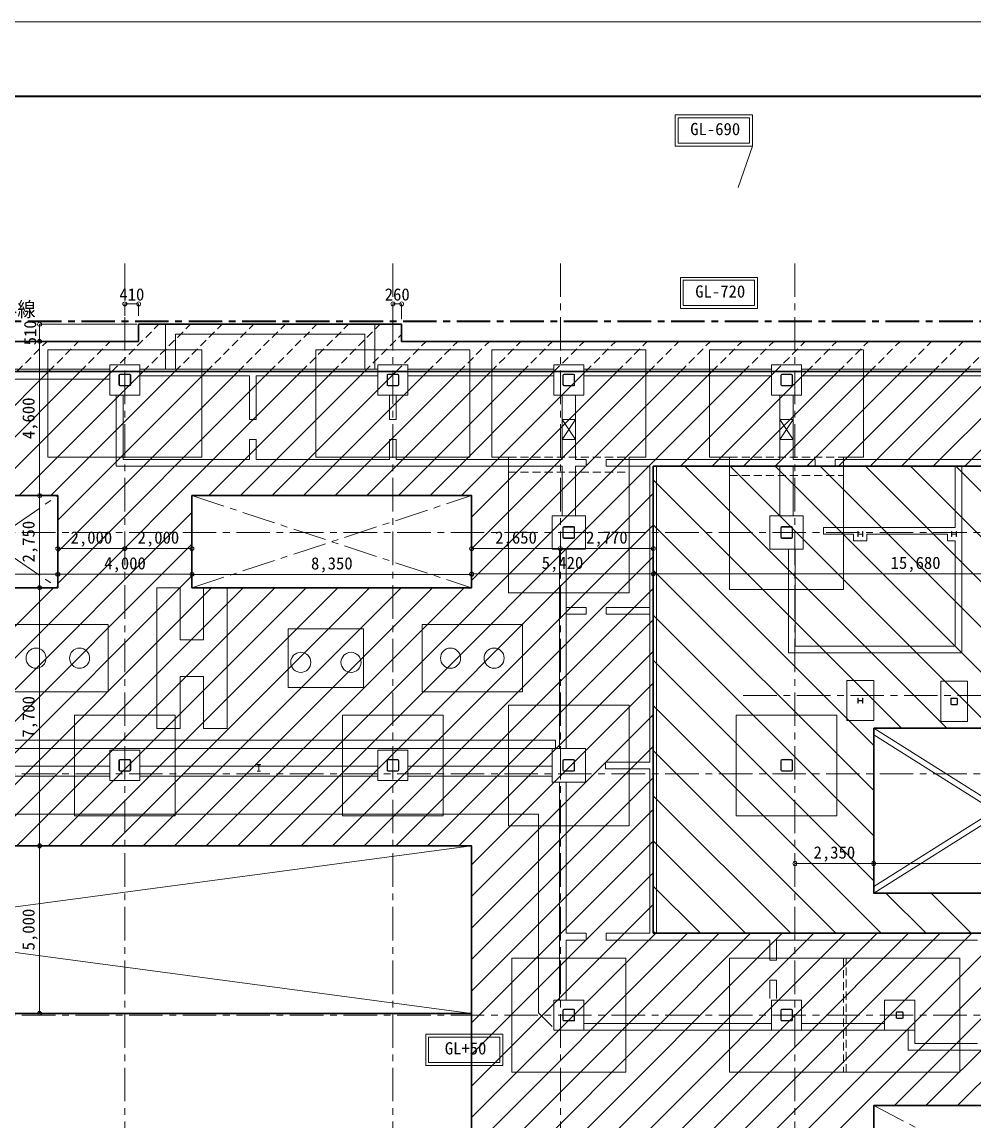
# Model space of a CAD drawing. Units: millimetres at full size, sheet at 1:200. Extents: x -104640 to 71710, y -46154 to 74864.
# Drawn here: x -70668 to -42254, y 42044 to 74864 of the extents above; entities that cross this region are included whole.
import ezdxf
from ezdxf.enums import TextEntityAlignment as Align

# ---------------------------------------------------------------- set-up
doc = ezdxf.new("R2010")
doc.units = ezdxf.units.MM
doc.header["$LTSCALE"] = 200
doc.linetypes.add('CHAIN1', pattern=[8, 5, -1, 1, -1])
doc.linetypes.add('DASHED1', pattern=[1.8, 1.2, -0.6])
for name, color, linetype, lineweight in [('0-0_基準線', 7, 'Continuous', 18), ('0-1_躯体', 2, 'Continuous', 18), ('0-2_間仕切り', 3, 'Continuous', 25), ('0-3_建具', 2, 'Continuous', 35), ('0-4_設備家具', 7, 'CHAIN1', 18), ('0-5_仕上げ', 4, 'Continuous', 9), ('0-7_寸法', 4, 'Continuous', 9), ('0-8_補助線', 4, 'Continuous', 9), ('0-C_ガス設備', 7, 'Continuous', 18), ('0-D_防災設備', 6, 'CHAIN1', 40), ('0-F_', 4, 'Continuous', 9), ('2-2_間仕切り', 1, 'Continuous', 18)]:
    doc.layers.add(name, color=color, linetype=linetype, lineweight=lineweight)
doc.styles.add('ＭＳ ゴシック', font='')
doc.styles.get('ＭＳ ゴシック').set_extended_font_data('MS Gothic')

# ---------------------------------------------------------------- blocks, each defined once
blk = doc.blocks.new('_Small(1)')
at = {"layer": '0-7_寸法', "color": 1, "lineweight": 18}
blk.add_circle((0, 0), 50, dxfattribs=at)

msp = doc.modelspace()

# ---------------------------------------------------------------- linework, layer by layer
at = {"layer": '0-0_基準線'}
for p, q in [((-67773.1, 64328.3), (-67773.1, 64038.3)), ((-67761.1, 64328.3), (-67761.1, 64038.3)), ((-67453.1, 64358.3), (-67743.1, 64358.3)), ((-67453.1, 64346.3), (-67743.1, 64346.3)), ((-67435.1, 64038.3), (-67435.1, 64328.3)), ((-67423.1, 64038.3), (-67423.1, 64328.3)), ((-59773.1, 64328.3), (-59773.1, 64038.3)), ((-59761.1, 64328.3), (-59761.1, 64038.3)), ((-59453.1, 64358.3), (-59743.1, 64358.3)), ((-59453.1, 64346.3), (-59743.1, 64346.3)), ((-59435.1, 64038.3), (-59435.1, 64328.3)), ((-59423.1, 64038.3), (-59423.1, 64328.3)), ((-54523.1, 64328.3), (-54523.1, 64038.3)), ((-54511.1, 64328.3), (-54511.1, 64038.3)), ((-54203.1, 64358.3), (-54493.1, 64358.3)), ((-54203.1, 64346.3), (-54493.1, 64346.3)), ((-54185.1, 64038.3), (-54185.1, 64328.3)), ((-54173.1, 64038.3), (-54173.1, 64328.3)), ((-48023.1, 64328.3), (-48023.1, 64038.3)), ((-48011.1, 64328.3), (-48011.1, 64038.3)), ((-47703.1, 64358.3), (-47993.1, 64358.3)), ((-47703.1, 64346.3), (-47993.1, 64346.3)), ((-47685.1, 64038.3), (-47685.1, 64328.3)), ((-47673.1, 64038.3), (-47673.1, 64328.3)), ((-67743.1, 64020.3), (-67453.1, 64020.3)), ((-67743.1, 64008.3), (-67453.1, 64008.3)), ((-59743.1, 64020.3), (-59453.1, 64020.3)), ((-59743.1, 64008.3), (-59453.1, 64008.3)), ((-54493.1, 64020.3), (-54203.1, 64020.3)), ((-54493.1, 64008.3), (-54203.1, 64008.3)), ((-47993.1, 64020.3), (-47703.1, 64020.3)), ((-47993.1, 64008.3), (-47703.1, 64008.3)), ((-54523.1, 59778.3), (-54523.1, 59488.3)), ((-54511.1, 59778.3), (-54511.1, 59488.3)), ((-54203.1, 59808.3), (-54493.1, 59808.3)), ((-54203.1, 59796.3), (-54493.1, 59796.3)), ((-54185.1, 59488.3), (-54185.1, 59778.3)), ((-54173.1, 59488.3), (-54173.1, 59778.3)), ((-48023.1, 59778.3), (-48023.1, 59488.3)), ((-48011.1, 59778.3), (-48011.1, 59488.3)), ((-47703.1, 59808.3), (-47993.1, 59808.3)), ((-47703.1, 59796.3), (-47993.1, 59796.3)), ((-47685.1, 59488.3), (-47685.1, 59778.3)), ((-47673.1, 59488.3), (-47673.1, 59778.3)), ((-54493.1, 59470.3), (-54203.1, 59470.3)), ((-54493.1, 59458.3), (-54203.1, 59458.3)), ((-47993.1, 59470.3), (-47703.1, 59470.3)), ((-47993.1, 59458.3), (-47703.1, 59458.3)), ((-45591.1, 59586.8), (-45705.1, 59586.8)), ((-45705.1, 59579.8), (-45591.1, 59579.8)), ((-42791.1, 59586.8), (-42905.1, 59586.8)), ((-42905.1, 59579.8), (-42791.1, 59579.8)), ((-45591.1, 54621.8), (-45705.1, 54621.8)), ((-45705.1, 54614.8), (-45591.1, 54614.8)), ((-42948.1, 54670.8), (-42948.1, 54515.8)), ((-42939.1, 54670.8), (-42939.1, 54515.8)), ((-42770.6, 54693.3), (-42925.6, 54693.3)), ((-42770.6, 54684.3), (-42925.6, 54684.3)), ((-42925.6, 54502.3), (-42770.6, 54502.3)), ((-42925.6, 54493.3), (-42770.6, 54493.3)), ((-42757.1, 54515.8), (-42757.1, 54670.8)), ((-42748.1, 54515.8), (-42748.1, 54670.8)), ((-67453.1, 52858.3), (-67743.1, 52858.3)), ((-67453.1, 52846.3), (-67743.1, 52846.3)), ((-59453.1, 52858.3), (-59743.1, 52858.3)), ((-59453.1, 52846.3), (-59743.1, 52846.3)), ((-54203.1, 52858.3), (-54493.1, 52858.3)), ((-54203.1, 52846.3), (-54493.1, 52846.3)), ((-47703.1, 52858.3), (-47993.1, 52858.3)), ((-47703.1, 52846.3), (-47993.1, 52846.3)), ((-67773.1, 52828.3), (-67773.1, 52538.3)), ((-67761.1, 52828.3), (-67761.1, 52538.3)), ((-67743.1, 52520.3), (-67453.1, 52520.3)), ((-67435.1, 52538.3), (-67435.1, 52828.3)), ((-67423.1, 52538.3), (-67423.1, 52828.3)), ((-63600.8, 52692.3), (-63600.8, 52524.3)), ((-63595.3, 52524.3), (-63595.3, 52692.3)), ((-59773.1, 52828.3), (-59773.1, 52538.3)), ((-59761.1, 52828.3), (-59761.1, 52538.3)), ((-59743.1, 52520.3), (-59453.1, 52520.3)), ((-59435.1, 52538.3), (-59435.1, 52828.3)), ((-59423.1, 52538.3), (-59423.1, 52828.3)), ((-54523.1, 52828.3), (-54523.1, 52538.3)), ((-54511.1, 52828.3), (-54511.1, 52538.3)), ((-54493.1, 52520.3), (-54203.1, 52520.3)), ((-54185.1, 52538.3), (-54185.1, 52828.3)), ((-54173.1, 52538.3), (-54173.1, 52828.3)), ((-48023.1, 52828.3), (-48023.1, 52538.3)), ((-48011.1, 52828.3), (-48011.1, 52538.3)), ((-47993.1, 52520.3), (-47703.1, 52520.3)), ((-47685.1, 52538.3), (-47685.1, 52828.3)), ((-47673.1, 52538.3), (-47673.1, 52828.3)), ((-67743.1, 52508.3), (-67453.1, 52508.3)), ((-59743.1, 52508.3), (-59453.1, 52508.3)), ((-54493.1, 52508.3), (-54203.1, 52508.3)), ((-47993.1, 52508.3), (-47703.1, 52508.3)), ((-54523.1, 45378.3), (-54523.1, 45088.3)), ((-54511.1, 45378.3), (-54511.1, 45088.3)), ((-54203.1, 45408.3), (-54493.1, 45408.3)), ((-54203.1, 45396.3), (-54493.1, 45396.3)), ((-54185.1, 45088.3), (-54185.1, 45378.3)), ((-54173.1, 45088.3), (-54173.1, 45378.3)), ((-48023.1, 45378.3), (-48023.1, 45088.3)), ((-48011.1, 45378.3), (-48011.1, 45088.3)), ((-47703.1, 45408.3), (-47993.1, 45408.3)), ((-47703.1, 45396.3), (-47993.1, 45396.3)), ((-47685.1, 45088.3), (-47685.1, 45378.3)), ((-47673.1, 45088.3), (-47673.1, 45378.3)), ((-44573.1, 45310.8), (-44573.1, 45155.8)), ((-44564.1, 45310.8), (-44564.1, 45155.8)), ((-44395.6, 45333.3), (-44550.6, 45333.3)), ((-44395.6, 45324.3), (-44550.6, 45324.3)), ((-44382.1, 45155.8), (-44382.1, 45310.8)), ((-44373.1, 45155.8), (-44373.1, 45310.8)), ((-54493.1, 45070.3), (-54203.1, 45070.3)), ((-54493.1, 45058.3), (-54203.1, 45058.3)), ((-47993.1, 45070.3), (-47703.1, 45070.3)), ((-47993.1, 45058.3), (-47703.1, 45058.3)), ((-44550.6, 45142.3), (-44395.6, 45142.3)), ((-44550.6, 45133.3), (-44395.6, 45133.3))]:
    msp.add_line(p, q, dxfattribs=at)
at = {"layer": '0-0_基準線', "color": 6, "lineweight": 40}
msp.add_lwpolyline([(-21731.1, 18050.8), (-100931.1, 18050.8), (-100931.1, 72650.8), (-21731.1, 72650.8)], close=True, dxfattribs=at)
at = {"layer": '0-0_基準線'}
for points in [[(-45713.1, 59594.8), (-45713.1, 59658.3), (-45723.1, 59658.3), (-45723.1, 59508.3), (-45713.1, 59508.3), (-45713.1, 59571.8)], [(-45573.1, 59508.3), (-45573.1, 59658.3), (-45583.1, 59658.3), (-45583.1, 59594.8)], [(-45583.1, 59571.8), (-45583.1, 59508.3), (-45573.1, 59508.3)], [(-42913.1, 59594.8), (-42913.1, 59658.3), (-42923.1, 59658.3), (-42923.1, 59508.3), (-42913.1, 59508.3), (-42913.1, 59571.8)], [(-42773.1, 59508.3), (-42773.1, 59658.3), (-42783.1, 59658.3), (-42783.1, 59594.8)], [(-42783.1, 59571.8), (-42783.1, 59508.3), (-42773.1, 59508.3)], [(-45713.1, 54629.8), (-45713.1, 54693.3), (-45723.1, 54693.3), (-45723.1, 54543.3), (-45713.1, 54543.3), (-45713.1, 54606.8)], [(-45573.1, 54543.3), (-45573.1, 54693.3), (-45583.1, 54693.3), (-45583.1, 54629.8)], [(-45583.1, 54606.8), (-45583.1, 54543.3), (-45573.1, 54543.3)], [(-63587.3, 52700.3), (-63548.1, 52700.3), (-63548.1, 52708.3), (-63648.1, 52708.3), (-63648.1, 52700.3), (-63608.8, 52700.3)], [(-63648.1, 52508.3), (-63548.1, 52508.3), (-63548.1, 52516.3), (-63587.3, 52516.3)], [(-63608.8, 52516.3), (-63648.1, 52516.3), (-63648.1, 52508.3)]]:
    msp.add_lwpolyline(points, dxfattribs=at)
for centre, radius, start, end in [((-67743.1, 64328.3), 30, 90, 180), ((-67743.1, 64328.3), 18, 90, 180), ((-67453.1, 64328.3), 30, 0, 90), ((-67453.1, 64328.3), 18, 0, 90), ((-59743.1, 64328.3), 30, 90, 180), ((-59743.1, 64328.3), 18, 90, 180), ((-59453.1, 64328.3), 30, 0, 90), ((-59453.1, 64328.3), 18, 0, 90), ((-54493.1, 64328.3), 30, 90, 180), ((-54493.1, 64328.3), 18, 90, 180), ((-54203.1, 64328.3), 30, 0, 90), ((-54203.1, 64328.3), 18, 0, 90), ((-47993.1, 64328.3), 30, 90, 180), ((-47993.1, 64328.3), 18, 90, 180), ((-47703.1, 64328.3), 30, 0, 90), ((-47703.1, 64328.3), 18, 0, 90), ((-67743.1, 64038.3), 30, 180, 270), ((-67743.1, 64038.3), 18, 180, 270), ((-67453.1, 64038.3), 18, 270, 0), ((-67453.1, 64038.3), 30, 270, 0), ((-59743.1, 64038.3), 30, 180, 270), ((-59743.1, 64038.3), 18, 180, 270), ((-59453.1, 64038.3), 18, 270, 0), ((-59453.1, 64038.3), 30, 270, 0), ((-54493.1, 64038.3), 30, 180, 270), ((-54493.1, 64038.3), 18, 180, 270), ((-54203.1, 64038.3), 18, 270, 0), ((-54203.1, 64038.3), 30, 270, 0), ((-47993.1, 64038.3), 30, 180, 270), ((-47993.1, 64038.3), 18, 180, 270), ((-47703.1, 64038.3), 18, 270, 0), ((-47703.1, 64038.3), 30, 270, 0), ((-54493.1, 59778.3), 30, 90, 180), ((-54493.1, 59778.3), 18, 90, 180), ((-54203.1, 59778.3), 30, 0, 90), ((-54203.1, 59778.3), 18, 0, 90), ((-47993.1, 59778.3), 30, 90, 180), ((-47993.1, 59778.3), 18, 90, 180), ((-47703.1, 59778.3), 30, 0, 90), ((-47703.1, 59778.3), 18, 0, 90), ((-54493.1, 59488.3), 30, 180, 270), ((-54493.1, 59488.3), 18, 180, 270), ((-54203.1, 59488.3), 18, 270, 0), ((-54203.1, 59488.3), 30, 270, 0), ((-47993.1, 59488.3), 30, 180, 270), ((-47993.1, 59488.3), 18, 180, 270), ((-47703.1, 59488.3), 18, 270, 0), ((-47703.1, 59488.3), 30, 270, 0), ((-45705.1, 59594.8), 8, 180, 270), ((-45705.1, 59571.8), 8, 90, 180), ((-45591.1, 59594.8), 8, 270, 0), ((-45591.1, 59571.8), 8, 0, 90), ((-42905.1, 59594.8), 8, 180, 270), ((-42905.1, 59571.8), 8, 90, 180), ((-42791.1, 59594.8), 8, 270, 0), ((-42791.1, 59571.8), 8, 0, 90), ((-45705.1, 54629.8), 8, 180, 270), ((-45705.1, 54606.8), 8, 90, 180), ((-45591.1, 54629.8), 8, 270, 0), ((-45591.1, 54606.8), 8, 0, 90), ((-42925.6, 54670.8), 22.5, 90, 180), ((-42925.6, 54515.8), 22.5, 180, 270), ((-42925.6, 54670.8), 13.5, 90, 180), ((-42925.6, 54515.8), 13.5, 180, 270), ((-42770.6, 54670.8), 22.5, 0, 90), ((-42770.6, 54670.8), 13.5, 0, 90), ((-42770.6, 54515.8), 13.5, 270, 0), ((-42770.6, 54515.8), 22.5, 270, 0), ((-67743.1, 52828.3), 30, 90, 180), ((-67743.1, 52828.3), 18, 90, 180), ((-67453.1, 52828.3), 30, 0, 90), ((-67453.1, 52828.3), 18, 0, 90), ((-59743.1, 52828.3), 30, 90, 180), ((-59743.1, 52828.3), 18, 90, 180), ((-59453.1, 52828.3), 30, 0, 90), ((-59453.1, 52828.3), 18, 0, 90), ((-54493.1, 52828.3), 30, 90, 180), ((-54493.1, 52828.3), 18, 90, 180), ((-54203.1, 52828.3), 30, 0, 90), ((-54203.1, 52828.3), 18, 0, 90), ((-47993.1, 52828.3), 30, 90, 180), ((-47993.1, 52828.3), 18, 90, 180), ((-47703.1, 52828.3), 30, 0, 90), ((-47703.1, 52828.3), 18, 0, 90), ((-67743.1, 52538.3), 30, 180, 270), ((-67743.1, 52538.3), 18, 180, 270), ((-67453.1, 52538.3), 18, 270, 0), ((-67453.1, 52538.3), 30, 270, 0), ((-63608.8, 52692.3), 8, 0, 90), ((-63608.8, 52524.3), 8, 270, 0), ((-63587.3, 52692.3), 8, 90, 180), ((-63587.3, 52524.3), 8, 180, 270), ((-59743.1, 52538.3), 30, 180, 270), ((-59743.1, 52538.3), 18, 180, 270), ((-59453.1, 52538.3), 18, 270, 0), ((-59453.1, 52538.3), 30, 270, 0), ((-54493.1, 52538.3), 30, 180, 270), ((-54493.1, 52538.3), 18, 180, 270), ((-54203.1, 52538.3), 18, 270, 0), ((-54203.1, 52538.3), 30, 270, 0), ((-47993.1, 52538.3), 30, 180, 270), ((-47993.1, 52538.3), 18, 180, 270), ((-47703.1, 52538.3), 18, 270, 0), ((-47703.1, 52538.3), 30, 270, 0), ((-54493.1, 45378.3), 30, 90, 180), ((-54493.1, 45378.3), 18, 90, 180), ((-54203.1, 45378.3), 30, 0, 90), ((-54203.1, 45378.3), 18, 0, 90), ((-47993.1, 45378.3), 30, 90, 180), ((-47993.1, 45378.3), 18, 90, 180), ((-47703.1, 45378.3), 30, 0, 90), ((-47703.1, 45378.3), 18, 0, 90), ((-44550.6, 45310.8), 22.5, 90, 180), ((-44550.6, 45310.8), 13.5, 90, 180), ((-44395.6, 45310.8), 22.5, 0, 90), ((-44395.6, 45310.8), 13.5, 0, 90), ((-54493.1, 45088.3), 30, 180, 270), ((-54493.1, 45088.3), 18, 180, 270), ((-54203.1, 45088.3), 18, 270, 0), ((-54203.1, 45088.3), 30, 270, 0), ((-47993.1, 45088.3), 30, 180, 270), ((-47993.1, 45088.3), 18, 180, 270), ((-47703.1, 45088.3), 18, 270, 0), ((-47703.1, 45088.3), 30, 270, 0), ((-44550.6, 45155.8), 22.5, 180, 270), ((-44550.6, 45155.8), 13.5, 180, 270), ((-44395.6, 45155.8), 13.5, 270, 0), ((-44395.6, 45155.8), 22.5, 270, 0)]:
    msp.add_arc(centre, radius, start, end, dxfattribs=at)
at = {"layer": '0-1_躯体', "color": 7, "linetype": 'DASHED1'}
for p, q in [((-56148.1, 61883.1), (-52548.1, 61883.1)), ((-49548.1, 61883.1), (-46148.1, 61883.1)), ((-56148.1, 61433.3), (-52548.1, 61433.3)), ((-49548.1, 61333.3), (-46148.1, 61333.3)), ((-46148.1, 46933.3), (-46148.1, 43533.3)), ((-46073.1, 43533.3), (-46073.1, 46933.3))]:
    msp.add_line(p, q, dxfattribs=at)
at = {"layer": '0-1_躯体', "color": 7}
msp.add_line((-49548.1, 46933.3), (-46073.1, 46933.3), dxfattribs=at)
for points in [[(-69898.1, 65083.1), (-65298.1, 65083.1), (-65298.1, 61883.1), (-69898.1, 61883.1)], [(-61898.1, 65083.1), (-57298.1, 65083.1), (-57298.1, 61883.1), (-61898.1, 61883.1)], [(-46048.1, 55218.3), (-45248.1, 55218.3), (-45248.1, 54018.3), (-46048.1, 54018.3)], [(-43248.1, 55193.3), (-42448.1, 55193.3), (-42448.1, 53993.3), (-43248.1, 53993.3)], [(-56148.1, 54483.3), (-52548.1, 54483.3), (-52548.1, 50883.3), (-56148.1, 50883.3)], [(-69098.1, 54183.3), (-66098.1, 54183.3), (-66098.1, 51183.3), (-69098.1, 51183.3)], [(-61098.1, 54183.3), (-58098.1, 54183.3), (-58098.1, 51183.3), (-61098.1, 51183.3)], [(-49348.1, 54183.3), (-46348.1, 54183.3), (-46348.1, 51183.3), (-49348.1, 51183.3)], [(-56048.1, 46933.3), (-52648.1, 46933.3), (-52648.1, 43533.3), (-56048.1, 43533.3)]]:
    msp.add_lwpolyline(points, close=True, dxfattribs=at)
for points in [[(-56648.1, 65083.1), (-52048.1, 65083.1), (-52048.1, 61883.1), (-52548.1, 61883.1)], [(-56148.1, 61883.1), (-56648.1, 61883.1), (-56648.1, 65083.1)], [(-49548.1, 61883.1), (-50148.1, 61883.1), (-50148.1, 65083.1), (-45548.1, 65083.1), (-45548.1, 61883.1), (-46148.1, 61883.1)], [(-52548.1, 61883.1), (-52548.1, 57833.3), (-56148.1, 57833.3), (-56148.1, 61883.1)], [(-46148.1, 61883.1), (-46148.1, 58983.3), (-46148.1, 57933.3), (-49548.1, 57933.3), (-49548.1, 61883.1)], [(-46073.1, 43533.3), (-49548.1, 43533.3), (-49548.1, 46933.3)], [(-46073.1, 46933.3), (-42673.1, 46933.3), (-42673.1, 43533.3), (-46073.1, 43533.3)]]:
    msp.add_lwpolyline(points, dxfattribs=at)
at = {"layer": '0-2_間仕切り', "color": 7, "lineweight": 18}
for p, q in [((-68048.1, 64508.3), (-75148.1, 64508.3)), ((-60048.1, 64508.3), (-67148.1, 64508.3)), ((-60048.1, 64508.3), (-62196.3, 64508.3)), ((-54798.1, 64508.3), (-59148.1, 64508.3)), ((-56034.6, 64508.3), (-58596.3, 64508.3)), ((-48298.1, 64508.3), (-53898.1, 64508.3)), ((-34798.1, 64508.3), (-47398.1, 64508.3)), ((-68048.1, 64208.3), (-75148.1, 64208.3)), ((-63875.6, 64308.3), (-67148.1, 64308.3)), ((-63875.6, 63008.3), (-63875.6, 64308.3)), ((-63675.6, 63008.3), (-63675.6, 64308.3)), ((-60048.1, 64308.3), (-63675.6, 64308.3)), ((-54798.1, 64308.3), (-59148.1, 64308.3)), ((-48298.1, 64308.3), (-53898.1, 64308.3)), ((-42023.1, 64308.3), (-47398.1, 64308.3)), ((-59698.1, 63733.3), (-59698.1, 63008.3)), ((-59498.1, 63733.3), (-59498.1, 63008.3)), ((-54548.1, 63733.3), (-54548.1, 61808.3)), ((-54548.1, 61808.3), (-54548.1, 63733.3)), ((-54148.1, 61808.3), (-54148.1, 63733.3)), ((-48048.1, 61808.3), (-48048.1, 63733.3)), ((-47648.1, 63733.3), (-47648.1, 61808.3)), ((-47648.1, 61808.3), (-47648.1, 63733.3)), ((-63875.6, 63008.3), (-63675.6, 63008.3)), ((-59698.1, 63008.3), (-59498.1, 63008.3)), ((-54148.1, 63008.3), (-54548.1, 62408.3)), ((-54148.1, 62408.3), (-54548.1, 63008.3)), ((-47648.1, 63008.3), (-48048.1, 62408.3)), ((-47648.1, 62408.3), (-48048.1, 63008.3)), ((-63675.6, 62408.3), (-63875.6, 62408.3)), ((-63875.6, 61808.3), (-63875.6, 62408.3)), ((-63675.6, 61808.3), (-63675.6, 62408.3)), ((-59498.1, 62408.3), (-59698.1, 62408.3)), ((-59698.1, 62408.3), (-59698.1, 61808.3)), ((-59498.1, 62408.3), (-59498.1, 61808.3)), ((-59698.1, 61808.3), (-63675.6, 61808.3)), ((-54548.1, 61808.3), (-59498.1, 61808.3)), ((-54148.1, 61808.3), (-53828.1, 61808.3)), ((-53828.1, 61608.3), (-53828.1, 61808.3)), ((-53228.1, 61808.3), (-53228.1, 61608.3)), ((-53228.1, 61808.3), (-51928.1, 61808.3)), ((-48048.1, 61808.3), (-51928.1, 61808.3)), ((-46993.1, 61808.3), (-47648.1, 61808.3)), ((-46993.1, 61608.3), (-46993.1, 61808.3)), ((-46393.1, 61808.3), (-46393.1, 61608.3)), ((-42023.1, 61808.3), (-46393.1, 61808.3)), ((-54548.1, 61608.3), (-54548.1, 60133.3)), ((-54548.1, 60133.3), (-54548.1, 61608.3)), ((-54148.1, 61608.3), (-53828.1, 61608.3)), ((-54148.1, 60133.3), (-54148.1, 61608.3)), ((-53228.1, 61608.3), (-51928.1, 61608.3)), ((-51928.1, 61608.3), (-51928.1, 52783.3)), ((-51928.1, 61608.3), (-51928.1, 52783.3)), ((-48048.1, 60133.3), (-48048.1, 61608.3)), ((-47648.1, 61608.3), (-47648.1, 60133.3)), ((-47348.1, 59583.3), (-47348.1, 59783.3)), ((-46748.1, 59783.3), (-46748.1, 59583.3)), ((-46748.1, 59783.3), (-42813.1, 59783.3)), ((-46748.1, 59583.3), (-45848.1, 59583.3)), ((-45448.1, 59583.3), (-43048.1, 59583.3)), ((-54628.1, 53183.3), (-54628.1, 59133.3)), ((-54428.1, 53183.3), (-54428.1, 59133.3)), ((-53828.1, 57395.8), (-54428.1, 57395.8)), ((-53828.1, 57195.8), (-54428.1, 57195.8)), ((-53828.1, 57195.8), (-53828.1, 57395.8)), ((-53228.1, 57395.8), (-53228.1, 57195.8)), ((-51928.1, 57395.8), (-53228.1, 57395.8)), ((-51928.1, 57195.8), (-53228.1, 57195.8)), ((-75148.1, 52658.3), (-68048.1, 52658.3)), ((-67148.1, 52658.3), (-60048.1, 52658.3)), ((-59148.1, 52658.3), (-54848.1, 52658.3)), ((-53848.1, 52583.3), (-53848.1, 52783.3)), ((-53248.1, 52783.3), (-53248.1, 52583.3)), ((-53248.1, 52783.3), (-51928.1, 52783.3)), ((-53248.1, 52583.3), (-51928.1, 52583.3)), ((-51928.1, 52583.3), (-51928.1, 47673.3)), ((-51928.1, 52583.3), (-51928.1, 47673.3)), ((-75148.1, 52358.3), (-68048.1, 52358.3)), ((-67148.1, 52358.3), (-60051.5, 52358.3)), ((-59148.1, 52358.3), (-54848.1, 52358.3)), ((-54628.1, 52183.3), (-54628.1, 45683.3)), ((-54428.1, 52183.3), (-54428.1, 47673.3)), ((-54428.1, 47673.3), (-53828.1, 47673.3)), ((-53828.1, 47473.3), (-53828.1, 47673.3)), ((-53228.1, 47673.3), (-53228.1, 47473.3)), ((-53228.1, 47673.3), (-51928.1, 47673.3)), ((-54428.1, 47473.3), (-53828.1, 47473.3)), ((-54428.1, 47473.3), (-54428.1, 45683.3)), ((-53228.1, 47473.3), (-48348.1, 47473.3)), ((-48348.1, 47473.3), (-48348.1, 46873.3)), ((-48148.1, 47473.3), (-42150.6, 47473.3)), ((-48148.1, 47473.3), (-48148.1, 46873.3)), ((-48348.1, 46873.3), (-48148.1, 46873.3)), ((-48148.1, 46273.3), (-48348.1, 46273.3)), ((-48348.1, 46273.3), (-48348.1, 45733.3)), ((-48148.1, 46273.3), (-48148.1, 45733.3)), ((-53898.1, 44983.3), (-48298.1, 44983.3)), ((-47398.1, 44983.3), (-44923.1, 44983.3)), ((-54348.1, 44783.3), (-48298.1, 44783.3)), ((-47398.1, 44783.3), (-44023.1, 44783.3)), ((-44023.1, 44783.3), (-44023.1, 44383.3)), ((-44023.1, 44383.3), (-42150.6, 44383.3))]:
    msp.add_line(p, q, dxfattribs=at)
at = {"layer": '0-2_間仕切り', "color": 7, "linetype": 'DASHED1', "lineweight": 18}
for p, q in [((-44023.1, 44783.3), (-44023.1, 44383.3)), ((-44023.1, 44383.3), (-44021.1, 44383.3))]:
    msp.add_line(p, q, dxfattribs=at)
at = {"layer": '0-2_間仕切り', "color": 7, "lineweight": 18}
for points in [[(-60138.4, 64508.3), (-60138.4, 65845.5), (-66386.7, 65845.5), (-66386.7, 64508.3)], [(-60438.4, 64508.3), (-60438.4, 65545.5), (-66086.7, 65545.5), (-66086.7, 64508.3)], [(-54548.1, 61608.3), (-67853.1, 61608.3), (-67853.1, 63733.3)], [(-63875.6, 61808.3), (-67653.1, 61808.3), (-67653.1, 63733.3)], [(-48048.1, 61608.3), (-51728.1, 61608.3), (-51728.1, 47673.3), (-41703.1, 47673.3), (-36153.1, 47673.3), (-36153.1, 61608.3), (-42613.1, 61608.3)], [(-42613.1, 61608.3), (-42613.1, 56043.3), (-47793.1, 56043.3), (-47793.1, 59133.3)], [(-47648.1, 60133.3), (-47648.1, 61608.3), (-46993.1, 61608.3)], [(-46393.1, 61608.3), (-42813.1, 61608.3), (-42813.1, 59783.3)], [(-45448.1, 59583.3), (-45448.1, 59383.3), (-45848.1, 59383.3), (-45848.1, 59583.3)], [(-42813.1, 59383.3), (-43048.1, 59383.3), (-43048.1, 59583.3)], [(-42813.1, 59383.3), (-42813.1, 56243.3), (-47593.1, 56243.3), (-47593.1, 59133.3)], [(-93228.1, 52183.3), (-93228.1, 51233.3), (-55253.1, 51233.3), (-55253.1, 45298.3), (-54848.1, 44893.3)], [(-44223.1, 44783.3), (-44223.1, 44183.3), (-34748.1, 44183.3)]]:
    msp.add_lwpolyline(points, dxfattribs=at)
for points in [[(-68048.1, 64633.3), (-67148.1, 64633.3), (-67148.1, 63733.3), (-68048.1, 63733.3)], [(-60048.1, 64633.3), (-59148.1, 64633.3), (-59148.1, 63733.3), (-60048.1, 63733.3)], [(-54798.1, 64633.3), (-53898.1, 64633.3), (-53898.1, 63733.3), (-54798.1, 63733.3)], [(-48298.1, 64633.3), (-47398.1, 64633.3), (-47398.1, 63733.3), (-48298.1, 63733.3)], [(-54548.1, 62408.3), (-54548.1, 63008.3), (-54148.1, 63008.3), (-54148.1, 62408.3)], [(-48048.1, 62408.3), (-48048.1, 63008.3), (-47648.1, 63008.3), (-47648.1, 62408.3)], [(-54848.1, 60133.3), (-53848.1, 60133.3), (-53848.1, 59133.3), (-54848.1, 59133.3)], [(-48348.1, 60133.3), (-47348.1, 60133.3), (-47348.1, 59133.3), (-48348.1, 59133.3)], [(-54848.1, 53183.3), (-53848.1, 53183.3), (-53848.1, 52183.3), (-54848.1, 52183.3)], [(-68048.1, 53133.3), (-67148.1, 53133.3), (-67148.1, 52233.3), (-68048.1, 52233.3)], [(-60048.1, 53133.3), (-59148.1, 53133.3), (-59148.1, 52233.3), (-60048.1, 52233.3)], [(-54798.1, 45683.3), (-53898.1, 45683.3), (-53898.1, 44783.3), (-54798.1, 44783.3)], [(-48298.1, 45683.3), (-47398.1, 45683.3), (-47398.1, 44783.3), (-48298.1, 44783.3)], [(-44923.1, 45683.3), (-44023.1, 45683.3), (-44023.1, 44783.3), (-44923.1, 44783.3)]]:
    msp.add_lwpolyline(points, close=True, dxfattribs=at)
at = {"layer": '0-3_建具'}
for p, q in [((-67187.7, 65333.1), (-89898.1, 65333.1)), ((-51828.1, 65333.1), (-59338.4, 65333.1)), ((-94898.1, 64433.3), (-26098.2, 64433.3))]:
    msp.add_line(p, q, dxfattribs=at)
for points in [[(-59338.4, 65333.1), (-59338.4, 65843.5), (-67187.7, 65843.5), (-67187.7, 65333.1)], [(-94898.1, 65333.1), (-94898.1, 50283.3), (-57248.1, 50283.3), (-57248.1, 34883.4)], [(-26098.2, 34883.4), (-26098.2, 65333.1), (-51828.1, 65333.1)], [(-57248.1, 45283.3), (-94898.1, 45283.3), (-94898.1, 50283.3)]]:
    msp.add_lwpolyline(points, dxfattribs=at)
for points in [[(-51828.1, 47673.3), (-36148.1, 47673.3), (-36148.1, 61608.3), (-51828.1, 61608.3)], [(-73598.1, 60733.3), (-69598.1, 60733.3), (-69598.1, 57983.3), (-73598.1, 57983.3)], [(-65598.1, 57983.3), (-57248.1, 57983.3), (-57248.1, 60733.3), (-65598.1, 60733.3)], [(-45248.1, 53793.3), (-37448.1, 53793.3), (-37448.1, 48873.3), (-45248.1, 48873.3)], [(-45248.1, 38483.4), (-37448.1, 38483.4), (-37448.1, 42533.3), (-45248.1, 42533.3)]]:
    msp.add_lwpolyline(points, close=True, dxfattribs=at)
at = {"layer": '0-4_設備家具'}
for p, q in [((-73598.1, 57983.3), (-69598.1, 60733.3)), ((-73598.1, 60733.3), (-69598.1, 57983.3)), ((-65598.1, 57983.3), (-57248.1, 60733.3)), ((-65598.1, 60733.3), (-57248.1, 57983.3)), ((-45248.1, 42533.3), (-37448.1, 38483.4))]:
    msp.add_line(p, q, dxfattribs=at)
at = {"layer": '0-4_設備家具', "linetype": 'Continuous'}
for p, q in [((-45248.1, 49068.1), (-37745, 53793.3)), ((-45248.1, 48873.3), (-37448.1, 53793.3)), ((-45248.1, 53793.3), (-37448.1, 48873.3)), ((-45248.1, 53598.5), (-37745, 48873.3)), ((-57248.1, 50283.3), (-94698.1, 45283.3)), ((-94698.1, 50283.3), (-57248.1, 45283.3))]:
    msp.add_line(p, q, dxfattribs=at)
at = {"layer": '0-5_仕上げ'}
msp.add_line((-48869.8, 71161.9), (-49295.4, 69922.6), dxfattribs=at)
for points in [[(-51168.5, 72089.8), (-48869.8, 72089.8), (-48869.8, 71161.9), (-51168.5, 71161.9)], [(-51080.9, 72002.2), (-48957.5, 72002.2), (-48957.5, 71249.5), (-51080.9, 71249.5)], [(-51017.7, 67243.8), (-48719, 67243.8), (-48719, 66315.9), (-51017.7, 66315.9)], [(-50930.1, 67156.2), (-48806.6, 67156.2), (-48806.6, 66403.5), (-50930.1, 66403.5)], [(-58618.4, 44662.3), (-56319.7, 44662.3), (-56319.7, 43734.4), (-58618.4, 43734.4)], [(-58530.8, 44574.7), (-56407.3, 44574.7), (-56407.3, 43822), (-58530.8, 43822)]]:
    msp.add_lwpolyline(points, close=True, dxfattribs=at)
at = {"layer": '0-7_寸法'}
for p, q in [((-67598.1, 66096.1), (-67598.1, 66453.8)), ((-67598.1, 66453.8), (-67187.7, 66453.8)), ((-67187.7, 66096.1), (-67187.7, 66453.8)), ((-59598.1, 65997), (-59598.1, 66453.8)), ((-59338.4, 66453.8), (-59598.1, 66453.8)), ((-59338.4, 65997), (-59338.4, 66453.8)), ((-69778, 65843.5), (-70144.4, 65843.5)), ((-70144.4, 65333.1), (-70144.4, 65843.5)), ((-69778, 65843.5), (-67239.5, 65843.5)), ((-70144.4, 60733.3), (-70144.4, 65333.1)), ((-70144.4, 57983.3), (-70144.4, 60733.3)), ((-69598.1, 59152.8), (-67598.1, 59152.8)), ((-67598.1, 59152.8), (-65598.1, 59152.8)), ((-67598.1, 59090), (-67598.1, 59152.8)), ((-65598.1, 59213.1), (-65598.1, 59152.8)), ((-57248.1, 59152.8), (-54598.1, 59152.8)), ((-54598.1, 59152.8), (-51828.1, 59152.8)), ((-73598.1, 58385), (-69598.1, 58385)), ((-69598.1, 58385), (-65598.1, 58385)), ((-65598.1, 58382), (-65598.1, 58385)), ((-65598.1, 58382), (-57248.1, 58382)), ((-57248.1, 58398.2), (-51828.1, 58398.2)), ((-51828.1, 58398.2), (-36148.1, 58398.2)), ((-70144.4, 50283.3), (-70144.4, 57983.3)), ((-70144.4, 50283.3), (-70144.4, 45283.3)), ((-45248.1, 49756.8), (-47598.1, 49756.8)), ((-37448.1, 49756.8), (-45248.1, 49756.8)), ((-70074.2, 45283.3), (-70144.4, 45283.3))]:
    msp.add_line(p, q, dxfattribs=at)
at = {"layer": '0-8_補助線', "linetype": 'DASHED1'}
for p, q in [((-67991.2, 64433.3), (-66578.9, 65845.5)), ((-67048.3, 64433.3), (-65636, 65845.5)), ((-66105.3, 64433.3), (-64693.1, 65845.5)), ((-65162.4, 64433.3), (-63750.1, 65845.5)), ((-64219.5, 64433.3), (-62807.2, 65845.5)), ((-63276.6, 64433.3), (-61864.3, 65845.5)), ((-62333.6, 64433.3), (-60921.4, 65845.5)), ((-61390.7, 64433.3), (-59978.4, 65845.5)), ((-70820, 64433.3), (-69920.1, 65333.1)), ((-69877.1, 64433.3), (-68977.2, 65333.1)), ((-68934.1, 64433.3), (-68034.2, 65333.1)), ((-60447.8, 64433.3), (-59338.4, 65542.7)), ((-59504.9, 64433.3), (-58605, 65333.1)), ((-58561.9, 64433.3), (-57662, 65333.1)), ((-57619, 64433.3), (-56719.1, 65333.1)), ((-56676.1, 64433.3), (-55776.2, 65333.1)), ((-55733.2, 64433.3), (-54833.3, 65333.1)), ((-54790.2, 64433.3), (-53890.3, 65333.1)), ((-53847.3, 64433.3), (-52947.4, 65333.1)), ((-52904.4, 64433.3), (-52004.5, 65333.1)), ((-51961.4, 64433.3), (-51061.6, 65333.1)), ((-51018.5, 64433.3), (-50118.6, 65333.1)), ((-50075.6, 64433.3), (-49175.7, 65333.1)), ((-49132.7, 64433.3), (-48232.8, 65333.1)), ((-48189.7, 64433.3), (-47289.8, 65333.1)), ((-47246.8, 64433.3), (-46346.9, 65333.1)), ((-46303.9, 64433.3), (-45404, 65333.1)), ((-45361, 64433.3), (-44461.1, 65333.1)), ((-44418, 64433.3), (-43518.1, 65333.1)), ((-43475.1, 64433.3), (-42575.2, 65333.1)), ((-42532.2, 64433.3), (-41632.3, 65333.1))]:
    msp.add_line(p, q, dxfattribs=at)
at = {"layer": '0-8_補助線'}
for p, q in [((-76483.6, 50283.3), (-62333.6, 64433.3)), ((-73577.1, 60733.3), (-69877.1, 64433.3)), ((-72634.1, 60733.3), (-68934.1, 64433.3)), ((-71691.2, 60733.3), (-67991.2, 64433.3)), ((-70748.3, 60733.3), (-67048.3, 64433.3)), ((-69805.3, 60733.3), (-66105.3, 64433.3)), ((-69598.1, 59997.6), (-65162.4, 64433.3)), ((-69598.1, 59054.7), (-64219.5, 64433.3)), ((-69598.1, 58111.7), (-63276.6, 64433.3)), ((-65090.7, 60733.3), (-61390.7, 64433.3)), ((-64225.6, 50283.3), (-50075.6, 64433.3)), ((-64147.8, 60733.3), (-60447.8, 64433.3)), ((-63282.7, 50283.3), (-49132.7, 64433.3)), ((-63204.9, 60733.3), (-59504.9, 64433.3)), ((-62261.9, 60733.3), (-58561.9, 64433.3)), ((-61319, 60733.3), (-57619, 64433.3)), ((-60376.1, 60733.3), (-56676.1, 64433.3)), ((-59433.2, 60733.3), (-55733.2, 64433.3)), ((-58490.2, 60733.3), (-54790.2, 64433.3)), ((-57547.3, 60733.3), (-53847.3, 64433.3)), ((-57248.1, 60089.6), (-52904.4, 64433.3)), ((-57248.1, 59146.6), (-51961.4, 64433.3)), ((-57248.1, 58203.7), (-51018.5, 64433.3)), ((-51014.7, 61608.3), (-48189.7, 64433.3)), ((-50071.8, 61608.3), (-47246.8, 64433.3)), ((-49128.9, 61608.3), (-46303.9, 64433.3)), ((-48186, 61608.3), (-45361, 64433.3)), ((-47243, 61608.3), (-44418, 64433.3)), ((-46300.1, 61608.3), (-43475.1, 64433.3)), ((-45357.2, 61608.3), (-42532.2, 64433.3)), ((-44414.3, 61608.3), (-41589.3, 64433.3)), ((-43471.3, 61608.3), (-40646.3, 64433.3)), ((-42528.4, 61608.3), (-39703.4, 64433.3)), ((-43067.4, 53793.3), (-50882.4, 61608.3)), ((-41720.3, 53793.3), (-49535.3, 61608.3)), ((-40373.3, 53793.3), (-48188.3, 61608.3)), ((-39026.3, 53793.3), (-46841.3, 61608.3)), ((-37679.2, 53793.3), (-45494.2, 61608.3)), ((-36148.1, 53609.1), (-44147.2, 61608.3)), ((-36148.1, 54956.2), (-42800.2, 61608.3)), ((-44414.4, 53793.3), (-51828.1, 61206.9)), ((-62339.7, 50283.3), (-51828.1, 60794.9)), ((-75540.7, 50283.3), (-65598.1, 60225.9)), ((-61396.8, 50283.3), (-51828.1, 59852)), ((-45248.1, 53279.9), (-51828.1, 59859.9)), ((-74597.8, 50283.3), (-65598.1, 59283)), ((-60453.9, 50283.3), (-51828.1, 58909.1)), ((-45248.1, 51932.8), (-51828.1, 58512.8)), ((-73654.9, 50283.3), (-65598.1, 58340)), ((-77426.6, 50283.3), (-69726.6, 57983.3)), ((-72711.9, 50283.3), (-65011.9, 57983.3)), ((-71769, 50283.3), (-64069, 57983.3)), ((-70826.1, 50283.3), (-63126.1, 57983.3)), ((-69883.2, 50283.3), (-62183.2, 57983.3)), ((-68940.2, 50283.3), (-61240.2, 57983.3)), ((-67997.3, 50283.3), (-60297.3, 57983.3)), ((-67054.4, 50283.3), (-59354.4, 57983.3)), ((-66111.4, 50283.3), (-58411.4, 57983.3)), ((-65168.5, 50283.3), (-57468.5, 57983.3)), ((-59511, 50283.3), (-51828.1, 57966.1)), ((-45248.1, 50585.8), (-51828.1, 57165.8)), ((-58568, 50283.3), (-51828.1, 57023.2)), ((-57625.1, 50283.3), (-51828.1, 56080.3)), ((-45248.1, 49238.7), (-51828.1, 55818.7)), ((-57248.1, 49717.4), (-51828.1, 55137.4)), ((-57248.1, 48774.4), (-51828.1, 54194.4)), ((-45029.6, 47673.3), (-51828.1, 54471.7)), ((-57248.1, 47831.5), (-51828.1, 53251.5)), ((-46376.7, 47673.3), (-51828.1, 53124.7)), ((-57248.1, 46888.6), (-51828.1, 52308.6)), ((-47723.7, 47673.3), (-51828.1, 51777.6)), ((-57248.1, 45945.6), (-51828.1, 51365.6)), ((-57248.1, 45002.7), (-51828.1, 50422.7)), ((-49070.7, 47673.3), (-51828.1, 50430.6)), ((-57248.1, 44059.8), (-51828.1, 49479.8)), ((-50417.8, 47673.3), (-51828.1, 49083.6)), ((-43682.6, 47673.3), (-44882.6, 48873.3)), ((-42335.5, 47673.3), (-43535.5, 48873.3)), ((-57248.1, 43116.9), (-51828.1, 48536.9)), ((-57248.1, 42173.9), (-51748.8, 47673.3)), ((-57248.1, 41231), (-50805.8, 47673.3)), ((-57248.1, 40288.1), (-49862.9, 47673.3)), ((-57248.1, 39345.2), (-48920, 47673.3)), ((-57248.1, 38402.2), (-47977.1, 47673.3)), ((-57248.1, 37459.3), (-47034.1, 47673.3)), ((-57248.1, 36516.4), (-46091.2, 47673.3)), ((-57248.1, 35573.5), (-45148.3, 47673.3)), ((-57248.1, 34630.5), (-44205.3, 47673.3)), ((-57248.1, 33687.6), (-43262.4, 47673.3)), ((-56859.5, 33133.3), (-42319.5, 47673.3)), ((-55916.6, 33133.3), (-41376.6, 47673.3)), ((-54973.6, 33133.3), (-40433.6, 47673.3)), ((-51764.8, 47673.3), (-51828.1, 47736.5)), ((-44630.7, 42533.3), (-39490.7, 47673.3)), ((-43687.8, 42533.3), (-38547.8, 47673.3)), ((-42744.9, 42533.3), (-37604.9, 47673.3))]:
    msp.add_line(p, q, dxfattribs=at)
at = {"layer": '0-C_ガス設備'}
for p, q in [((-66648.1, 53783.3), (-66648.1, 57983.3)), ((-65948.1, 57983.3), (-66648.1, 57983.3)), ((-65948.1, 56433.3), (-65948.1, 57983.3)), ((-64548.1, 57983.3), (-65248.1, 57983.3)), ((-65248.1, 56433.3), (-65248.1, 57983.3)), ((-64548.1, 53783.3), (-64548.1, 57983.3)), ((-65248.1, 56433.3), (-65948.1, 56433.3)), ((-65948.1, 53783.3), (-65948.1, 55333.3)), ((-65248.1, 55333.3), (-65948.1, 55333.3)), ((-65248.1, 53783.3), (-65248.1, 55333.3)), ((-65948.1, 53783.3), (-66648.1, 53783.3)), ((-64548.1, 53783.3), (-65248.1, 53783.3)), ((-59900.9, 53183.3), (-83423.1, 53183.3)), ((-59900.9, 53433.3), (-82923.1, 53433.3)), ((-59900.9, 53433.3), (-54741.8, 53433.3)), ((-59900.9, 53183.3), (-59197.2, 53183.3)), ((-59197.2, 53183.3), (-54741.8, 53183.3)), ((-54741.8, 53433.3), (-54741.8, 53183.3))]:
    msp.add_line(p, q, dxfattribs=at)
for points in [[(-71098.1, 56883.3), (-68098.1, 56883.3), (-68098.1, 54883.3), (-71098.1, 54883.3)], [(-58727.2, 56883.3), (-55727.2, 56883.3), (-55727.2, 54883.3), (-58727.2, 54883.3)], [(-62723.1, 56758.3), (-60473.1, 56758.3), (-60473.1, 55008.3), (-62723.1, 55008.3)]]:
    msp.add_lwpolyline(points, close=True, dxfattribs=at)
for centre in [(-70248.1, 55883.3), (-68948.1, 55883.3), (-57877.2, 55883.3), (-56577.2, 55883.3), (-62348.1, 55758.3), (-60848.1, 55758.3)]:
    msp.add_circle(centre, 300, dxfattribs=at)
at = {"layer": '0-D_防災設備'}
msp.add_line((-96093.1, 65933.3), (-25348.1, 65933.3), dxfattribs=at)
at = {"layer": '0-F_', "linetype": 'CHAIN1'}
for p, q in [((-67598.1, 67661.1), (-67598.1, 30633.3)), ((-59598.1, 67661.1), (-59598.1, 30633.3)), ((-54598.1, 67661.1), (-54598.1, 29633.3)), ((-47598.1, 67661.1), (-47598.1, 30633.3)), ((-99469.4, 64433.3), (-22848.1, 64433.3)), ((-99469.4, 59633.3), (-24244.6, 59633.3)), ((-49141.8, 54768.3), (-24244.6, 54768.3)), ((-99469.4, 52433.3), (-24244.6, 52433.3)), ((-99469.4, 45233.3), (-23848.1, 45233.3))]:
    msp.add_line(p, q, dxfattribs=at)
at = {"layer": '2-2_間仕切り'}
msp.add_lwpolyline([(-104640.3, 74863.5), (-104640.3, 15463.5), (-20640.3, 15463.5), (-20640.3, 74863.5)], close=True, dxfattribs=at)

# ---------------------------------------------------------------- block references
at = {"layer": '0-7_寸法', "xscale": 1.2, "yscale": 1.2}
for p, rotation in [((-67598.1, 66453.8), 180), ((-59598.1, 66453.8), 180), ((-70144.4, 65843.5), 90), ((-70144.4, 65333.1), 270), ((-70144.4, 65333.1), 90), ((-70144.4, 60733.3), 270), ((-70144.4, 60733.3), 90), ((-69598.1, 59152.8), 180), ((-67598.1, 59152.8), 180), ((-57248.1, 59152.8), 180), ((-54598.1, 59152.8), 180), ((-69598.1, 58385), 180), ((-65598.1, 58382), 180), ((-57248.1, 58398.2), 180), ((-51828.1, 58398.2), 180), ((-70144.4, 57983.3), 270), ((-70144.4, 57983.3), 90), ((-70144.4, 50283.3), 90), ((-70144.4, 50283.3), 270), ((-47598.1, 49756.8), 180), ((-45248.1, 49756.8), 180), ((-70144.4, 45283.3), 270)]:
    msp.add_blockref('_Small(1)', p, dxfattribs=dict(at, rotation=rotation))
for p in [(-67187.7, 66453.8), (-59338.4, 66453.8), (-67598.1, 59152.8), (-65598.1, 59152.8), (-54598.1, 59152.8), (-51828.1, 59152.8), (-69598.1, 58385), (-65598.1, 58385), (-57248.1, 58382), (-51828.1, 58398.2), (-45248.1, 49756.8)]:
    msp.add_blockref('_Small(1)', p, dxfattribs=at)

# ---------------------------------------------------------------- texts
at = {"layer": '0-5_仕上げ', "style": 'ＭＳ ゴシック'}
for s, p in [('GL-690', (-50723, 71378)), ('GL-720', (-50572.2, 66531.9)), ('GL+50', (-58049.4, 43950.5))]:
    msp.add_text(s, height=365.1, dxfattribs=at).set_placement(p, align=Align.BOTTOM_LEFT)
at = {"layer": '0-7_寸法', "color": 7, "style": 'ＭＳ ゴシック'}
for s, p in [('410', (-67761.5, 66443.5)), ('260', (-59840.6, 66443.5)), ('2,000', (-69217.5, 59190.8)), ('2,000', (-67217.5, 59190.8)), ('2,650', (-56542.5, 59190.8)), ('2,770', (-53832.5, 59190.8)), ('4,000', (-68213.7, 58422.9)), ('8,350', (-62041.5, 58419.9)), ('5,420', (-55156.5, 58436.1)), ('15,680', (-44743.5, 58436.1)), ('2,350', (-47042.5, 49794.7))]:
    msp.add_text(s, height=365.1, dxfattribs=at).set_placement(p, align=Align.BOTTOM_LEFT)
for s, p in [('510', (-70134.1, 65216.9)), ('4,600', (-70182.4, 62417.6)), ('2,750', (-70182.4, 58738.9)), ('7,700', (-70182.4, 53510.1)), ('5,000', (-70182.4, 47164.8))]:
    msp.add_text(s, height=365.1, rotation=90, dxfattribs=at).set_placement(p, align=Align.BOTTOM_LEFT)
at = {"layer": '0-C_ガス設備', "style": 'ＭＳ ゴシック', "width": 0.9}
msp.add_text('道路境界線', height=439.9, dxfattribs=at).set_placement((-72963.3, 65939.5), align=Align.BOTTOM_LEFT)

doc.saveas('drawing.dxf')
